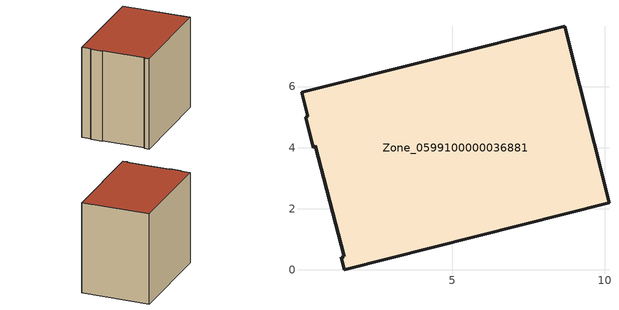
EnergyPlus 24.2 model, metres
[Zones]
Zone_0599100000036881
 floor ground (C_G): 1.47,0 1.37,0.41 1.47,0.43 0.52,4.07 0.46,4 0.2,5 0.27,5.03 0.07,5.81 8.68,7.98 10.13,2.19 z0
 wall outside (C_F): 10.13,2.19 8.68,7.98 0.07,5.81 0.27,5.03 0.2,5 0.46,4 0.52,4.07 1.47,0.43 1.37,0.41 1.47,0 10.13,2.19 z0:8.08
 roof outside (C_R): 0.2,5 0.46,4 0.52,4.07 1.47,0.43 1.37,0.41 1.47,0 10.13,2.19 8.68,7.98 0.07,5.81 0.27,5.03 z8.08
[BUILDING]
Pand.0599100000036881: North Axis=0; Terrain=City; Loads Convergence Tolerance Value=0.04; Temperature Convergence Tolerance Value=0.4; Solar Distribution=FullExterior; Maximum Number of Warmup Days=25; Minimum Number of Warmup Days=1
[Site:Location]
Rotterdam.The.Hague.AP_ZH_NLD Design_Conditions: Latitude=51.96; Longitude=4.45; Time Zone=1; Elevation=-4.5
[SITE:GROUNDTEMPERATURE:BUILDINGSURFACE]
18, 18, 18, 18, 18, 18, 18, 18, 18, 18, 18, 18
[MATERIAL] Thermal Absorptance=0.9; Solar Absorptance=0.7; Visible Absorptance=0.7
Name | Roughness | Thickness | Conductivity | Density | Specific Heat
G.TI.1965-1974 | MediumSmooth | 0.15 | 0.882353 | 540 | 1210
F.TI.1965-1974 | Rough | 0.3 | 0.697674 | 1920 | 840
R.TI.1965-1974 | MediumRough | 0.2 | 0.232558 | 1500 | 1000
[CONSTRUCTION]
C_G: G.TI.1965-1974
C_F: F.TI.1965-1974
C_R: R.TI.1965-1974
[ZONE]
Zone_0599100000036881: Type=1; Multiplier=1; Ceiling Height=Autocalculate; Volume=Autocalculate; Floor Area=autocalculate; Part of Total Floor Area=Yes
[ZONEINFILTRATION:DESIGNFLOWRATE]
Infil_Zone_0599100000036881: Zone or ZoneList or Space or SpaceList=Zone_0599100000036881; Schedule=AlwaysOn; Design Flow Rate Calculation Method=Flow/Area; Flow Rate per Floor Area=0.003; Constant Term Coefficient=1; Temperature Term Coefficient=0; Velocity Term Coefficient=0; Velocity Squared Term Coefficient=0
[HVACTEMPLATE:ZONE:IDEALLOADSAIRSYSTEM]
Zone_0599100000036881: Maximum Heating Supply Air Temperature=50; Minimum Cooling Supply Air Temperature=13; Maximum Heating Supply Air Humidity Ratio=0.0156; Minimum Cooling Supply Air Humidity Ratio=0.0077; Heating Limit=NoLimit; Cooling Limit=NoLimit; Dehumidification Control Type=ConstantSensibleHeatRatio; Cooling Sensible Heat Ratio=0.7; Dehumidification Setpoint=60; Humidification Control Type=None; Humidification Setpoint=30; Outdoor Air Method=None; Outdoor Air Flow Rate per Person=0.00944; Outdoor Air Flow Rate per Zone Floor Area=0; Outdoor Air Flow Rate per Zone=0; Demand Controlled Ventilation Type=None; Outdoor Air Economizer Type=NoEconomizer; Heat Recovery Type=None; Sensible Heat Recovery Effectiveness=0.7; Latent Heat Recovery Effectiveness=0.65
[ZONECONTROL:THERMOSTAT]
ThermostatControl_Zone_0599100000036881: Zone or ZoneList=Zone_0599100000036881; Control Type Schedule=DualSetpointControlType; Control 1=Thermostat_Zone_0599100000036881; Temperature Difference Between Cutout And Setpoint=0
[THERMOSTATSETPOINT:DUALSETPOINT]
Thermostat_Zone_0599100000036881: Heating Setpoint Temperature Schedule=HeatingSetpoint_Zone_0599100000036881; Cooling Setpoint Temperature Schedule=CoolingSetpoint_Zone_0599100000036881
[SCHEDULE:COMPACT]
HeatingSetpoint_Zone_0599100000036881: Through: 12/31, For: AllDays, Until: 24:00, 21
CoolingSetpoint_Zone_0599100000036881: Through: 12/31, For: AllDays, Until: 24:00, 24
DualSetpointControlType: Through: 12/31, For: AllDays, Until: 24:00, 4
AlwaysOn: Through: 12/31, For: AllDays, Until: 24:00, 1
